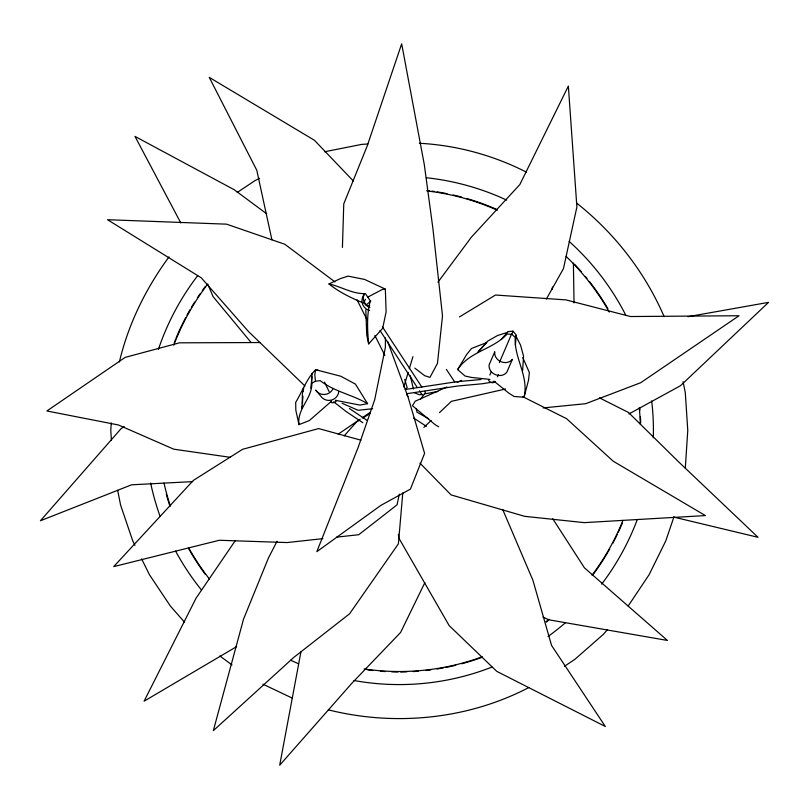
<?xml version="1.0" encoding="UTF-8"?>
<svg xmlns="http://www.w3.org/2000/svg" width="809" height="809" viewBox="0 0 809 809"><rect width="100%" height="100%" fill="white"/><g stroke="black" fill="none" stroke-linecap="round" stroke-linejoin="round"><path stroke-width="1.21" d="M385.428 337.899L385.387 347.304L374.678 399.818L358.336 446.942L316.825 551.667L380.908 505.352L410.436 489.111L424.594 453.333L407.928 396.632L387.602 341.418M298.996 424.624C296.731 408.939 312.244 398.685 311.849 383.193L315.459 381.251L320.212 380.645C334.37 391.718 352.279 394.62 367.569 403.661L355.424 384.103L340.761 376.225L315.621 369.703C306.56 378.814 302.313 391.556 295.689 402.366L295.831 410.284L298.996 424.624L309.341 420.559L331.599 401.143M342.429 247.443L343.764 203.868L367.195 146.014L401.668 43.807L424.29 164.51L432.926 228.674L442.503 315.854L437.447 363.453L429.953 377.388L424.674 375.679L414.835 368.146M493.894 381.1L508.608 392.982L514.039 396.471L524.04 397.259C529.106 376.094 513.937 358.245 515.222 337.424L511.814 334.269L507.132 334.046C492.934 349.498 469.624 351.328 457.641 369.551L465.033 376.023L471.232 377.388L489.849 379.411M311.89 376.751L311.152 388.472L312.112 373.242M522.634 370.573L523.554 356.193L520.531 345.079L515.717 335.684M111.268 422.905L110.772 430.439L111.43 440.48M685.304 468.098L687.771 430.439L685.304 392.78L683.089 381.676M302.212 406.007L302.03 408.454L302.435 393.508L303.618 387.582L303.335 391.263M302.404 403.549L302.96 396.177M515.404 345.291L516.182 334.966L512.997 331.174L508.082 331.589L501.297 339.406M402.791 492.883L398.392 543.84L349.589 613.778L293.748 657.444L213.343 730.638L243.509 619.219L268.396 558.099L277.052 541.251M552.041 289.491L552.486 287.013M300.928 651.923L279.702 765.193L352.097 683.008L400.576 632.496L424.887 582.591M119.378 361.936C128.358 323.954 145.933 288.317 168.99 256.898M399.322 494.178L397.027 504.856L358.751 534.719L336.514 537.146M524.04 397.259L528.53 380.179L529.369 372.595L522.786 357.548M403.802 386.884L408.191 372.373M409.283 368.752L412.944 356.658M673.897 517.022L665.807 540.837L649.121 574.683L628.148 606.062M511.814 334.269L512.997 331.174L512.542 331.902M499.355 362.604L511.571 334.087M489.86 375.042L491.356 371.584M497.434 376.842L498.435 374.537M546.368 299.077L563.469 268.578L576.888 206.973L568.353 86.078L519.843 184.543L471.394 237.148L437.902 282.23M457.641 369.551L466.753 354.393L471.526 348.457L486.816 342.531L478.058 351.976L487.584 341.176L497.586 335.502L507.617 332.307M420.66 399.08L424.29 394.054M235.429 540.442L196.112 598.094L144.093 701.181L236.612 646.624M607.417 629.705L603.271 634.438L574.896 659.315L564.439 666.303M344.159 435.899L356.617 421.863L359.762 419.911M328.96 283.959C341.347 286.619 352.299 294.082 365.435 293.627L370.279 300.938C366.538 314.994 367.387 329.587 368.641 343.886L382.667 328.323L386.115 311.9L385.347 289.116L364.616 279.439L348.092 276.122L340.488 278.569L328.96 283.959C339.851 292.666 352.936 298.834 365.81 303.951M423.876 427.385L431.207 420.437M439.469 412.63L451.392 401.345L505.605 388.977M367.023 304.295L370.805 301.039M405.349 389.18L407.18 387.673L404.733 379.431M495.442 381.454C493.5 383.709 489.576 382.869 488.565 380.119M338.213 434.17L360.056 419.264M362.139 417.849L370.461 412.175M237.239 192.471L255.027 180.589L259.537 178.364M362.907 417.96L370.239 413.399M124.293 426.667L121.107 428.618L40.45 520.743L131.624 484.803L192.775 481.618M459.472 316.916L495.512 295.022L565.926 299.896L630.555 316.531L739.042 315.743L640.728 382.708L585.696 403.691L543.072 407.928M368.004 296.994L382.536 289.379L385.347 289.116M628.977 413.915L680.5 385.711L768.55 302.364L688.105 316.673M528.853 687.519C467.794 719.413 394.923 726.553 328.302 709.837M446.922 387.005L415.229 401.193L412.489 405.744L435.475 424.947L438.721 426.788M457.105 382.445L461.636 380.412M324.601 151.768L361.613 144.407L367.893 143.992M367.569 403.661L359.944 405.087L335.361 400.293M421.995 394.357L419.558 394.792L414.279 392.719M424.422 393.912L437.831 391.505M494.592 381.787L482.346 383.759L457.702 386.024L406.583 393.73M405.349 389.473L456.468 381.767L481.112 379.502M322.922 538.632L287.094 542.556L219.269 540.27L113.745 566.603L193.341 480.415L242.599 449.298L318.625 428.568L360.945 440.177M372.646 408.737L358.043 410.284L342.086 403.276M260.195 342.541L179.477 342.824L125.183 357.376L46.871 410.982L118.427 424.978L173.773 449.187L230.525 457.358M419.355 143.254C456.529 145.256 493.47 155.267 526.598 172.246M673.695 517.082L758.023 537.307L678.862 462.081L628.431 412.448L599.418 397.836M318.827 370.573L315.621 369.703L314.812 374.597L315.459 381.251M292.443 698.187L262.915 684.181M543.001 617.055L548.694 619.775L667.425 640.445L584.411 567.807L552.729 518.741M522.634 396.622L566.624 418.708L613.192 461.201L705.387 515.576L584.26 522.634L524.667 516.334L451.078 494.906L419.972 463.163M428.679 418.84L416.948 412.135L416.139 408.525M413.733 418.081L426.353 426.313M333.672 401.81L346.232 411.599L362.786 422.713M232.011 664.907L219.866 655.998M349.397 408.505L366.983 420.316M266.677 213.809L234.256 189.751L134.992 136.408L180.811 222.96M334.936 281.896L284.839 244.267L226.591 224.164L107.506 219.704L201.279 277.821L248.444 331.468L304.973 386.024M576.787 203.211C614.658 233.174 644.985 272.299 664.138 316.653M353.331 180.994L314.418 140.27L209.258 77.371L256.787 170.254L271.915 239.828M184.492 622.141L170.386 606.062L149.422 574.683L141.636 558.888M251.012 342.379L213.121 296.67L207.68 283.949M446.416 369.46L454.759 382.01M421.883 387.137L382.475 326.937M417.343 387.592L380.018 330.557M419.426 390.767L422.197 394.994M406.654 394.479L407.928 396.632M424.654 391.364L425.595 393.194M357.093 299.917L367.094 319.899M374.88 335.452L384.882 355.434M134.961 545.357L132.737 540.837L120.602 505.109L117.659 490.305M324.54 382.101L329.111 391.596M502.682 509.448L532.898 580.225L551.556 645.42L605.314 726.482L496.797 671.379L449.167 625.59L398.807 538.025L398.382 534.294M410.294 375.689L413.429 389.068M368.641 343.886L366.73 334.815L365.789 309.887M573.389 263.056L574.036 302.971M622.95 520.359A241.082 241.082 0 0 1 592.057 575.189M549.008 619.37A241.082 241.082 0 0 1 546.035 621.696M482.124 656.827A241.082 241.082 0 0 1 364.06 668.932M209.551 579.183A241.082 241.082 0 0 1 188.628 547.693M170.386 506.131A241.082 241.082 0 0 1 164.005 483.034M173.763 345.21A241.082 241.082 0 0 1 207.246 284.677M426.99 190.954A241.082 241.082 0 0 1 497.323 210.198M566.138 256.443A241.082 241.082 0 0 1 609.298 312.082M639.282 407.746A241.082 241.082 0 0 1 640.273 424.138M651.7 400.93A254.147 254.147 0 0 1 653.308 437.821M637.229 519.681A254.147 254.147 0 0 1 601.643 584.169M565.44 622.728A254.147 254.147 0 0 1 548.057 636.471M491.963 667.071A254.147 254.147 0 0 1 353.938 680.5M298.622 663.795A254.147 254.147 0 0 1 290.755 660.245M201.451 589.983A254.147 254.147 0 0 1 175.583 551.06M160.04 516.203A254.147 254.147 0 0 1 150.636 483.044M158.422 349.326A254.147 254.147 0 0 1 197.649 275.727M426.333 177.737A254.147 254.147 0 0 1 506.667 200.106M569.142 241.406A254.147 254.147 0 0 1 625.822 315.277M338.86 391.445A10.042 9.93 -19 0 1 331.791 399.99A9.87 9.769 -19 0 1 320.637 395.985L315.662 390.069A9.87 9.769 -19 0 0 326.816 394.074A10.042 9.93 -19 0 0 333.045 388.603M330.75 402.154A3.944 3.903 -19 0 0 334.016 402.589A4.015 3.974 -19 0 0 336.514 400.394M369.622 310.494A9.991 9.941 26.6 0 1 364.313 294.375M369.652 305.64A3.994 3.974 26.6 0 1 365.425 299.249M369.875 307.602A9.991 9.941 26.6 0 1 364.414 293.556M622.424 522.867A241.537 241.537 0 0 1 618.359 532.13M617.287 534.415A241.537 241.537 0 0 1 612.737 543.466M609.703 549.018A241.537 241.537 0 0 1 608.449 551.202M607.822 552.294A241.537 241.537 0 0 1 593.179 574.451M548.31 620.513A241.537 241.537 0 0 1 546.308 622.06M482.285 657.262A241.537 241.537 0 0 1 461.787 663.744M455.669 665.301A241.537 241.537 0 0 1 445.769 667.455M443.281 667.931A241.537 241.537 0 0 1 437.052 669.003M430.803 669.913A241.537 241.537 0 0 1 425.787 670.519M418.223 671.227A241.537 241.537 0 0 1 413.177 671.571M406.846 671.854A241.537 241.537 0 0 1 400.536 671.976M398.008 671.976A241.537 241.537 0 0 1 391.698 671.854M385.367 671.571A241.537 241.537 0 0 1 380.321 671.227M372.757 670.519A241.537 241.537 0 0 1 367.741 669.913M205.365 574.451A241.537 241.537 0 0 1 190.722 552.294M190.095 551.202A241.537 241.537 0 0 1 188.841 549.018M169.556 505.069A241.537 241.537 0 0 1 166.29 494.168M174.238 342.692A241.537 241.537 0 0 1 175.634 339.173M176.119 338A241.537 241.537 0 0 1 185.807 317.411M187.01 315.176A241.537 241.537 0 0 1 190.095 309.665M191.369 307.491A241.537 241.537 0 0 1 194.656 302.091M197.386 297.833A241.537 241.537 0 0 1 200.217 293.627M202.392 290.512A241.537 241.537 0 0 1 205.365 286.416M427.041 190.499A241.537 241.537 0 0 1 429.549 190.803M432.046 191.136A241.537 241.537 0 0 1 434.544 191.49M437.052 191.875A241.537 241.537 0 0 1 447.013 193.664M453.202 194.999A241.537 241.537 0 0 1 461.787 197.123M466.651 198.488A241.537 241.537 0 0 1 496.352 209.268M574.471 264.169A241.537 241.537 0 0 1 581.287 271.652M585.382 276.476A241.537 241.537 0 0 1 586.99 278.438M589.346 281.401A241.537 241.537 0 0 1 607.822 308.573M639.737 407.696A241.537 241.537 0 0 1 639.959 410.224M640.415 416.534A241.537 241.537 0 0 1 640.688 422.854M494.714 351.925L489.101 364.879C488.231 374.031 500.913 379.34 506.798 372.261L512.41 359.307C506.525 366.386 493.844 361.067 494.714 351.925"/></g></svg>
